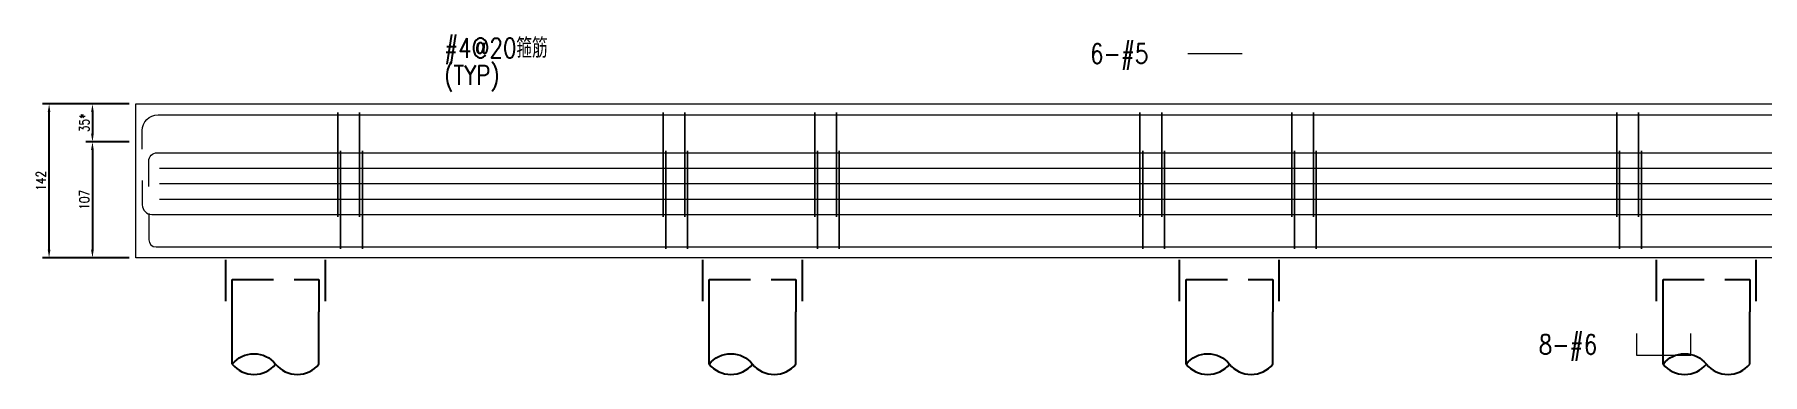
# Model space of a CAD drawing. Extents: x -4754 to 4976, y -19960 to 3841.
# Drawn here: x -359 to 1235, y -2694 to -2381 of the extents above; entities that cross this region are included whole.
import ezdxf
from ezdxf.enums import TextEntityAlignment as Align

# ---------------------------------------------------------------- set-up
doc = ezdxf.new("R2010")
doc.units = 0
doc.header["$LTSCALE"] = 3
doc.linetypes.add('DASHED', pattern=[19.05, 12.7, -6.35])
doc.layers.get('0').update_dxf_attribs({"linetype": 'CONTINUOUS'})
doc.layers.add('HB_0', color=7, linetype='CONTINUOUS', transparency=0.5)
for name, color, linetype in [('HB_DIM', 1, 'CONTINUOUS'), ('HB_TXT_CTEXT', 2, 'CONTINUOUS'), ('鋼筋', 3, 'CONTINUOUS')]:
    doc.layers.add(name, color=color, linetype=linetype)
doc.styles.get("Standard").update_dxf_attribs({"font": 'ROMANS.shx', "width": 0.8, "bigfont": 'chineset.shx'})
doc.dimstyles.new('30', dxfattribs={"dimscale": 3, "dimtxt": 3, "dimasz": 2.5, "dimexe": 2, "dimexo": 2, "dimgap": 1, "dimtad": 1, "dimdsep": 46, "dimtxsty": 'Standard', "dimcen": 0, "dimclrd": 256, "dimclre": 256, "dimclrt": 2, "dimadec": 0, "dimazin": 0, "dimtfac": 1, "dimtix": 1, "dimtmove": 2, "dimatfit": 3, "dimfxl": 1, "dimtolj": 1, "dimtzin": 0, "dimarcsym": 0})

# ---------------------------------------------------------------- blocks, each defined once
blk = doc.blocks.new('pile_vertical')
at = {"color": 252, "linetype": 'DASHED'}
for p, q in [((-46, -40), (-46, 0)), ((46, -40), (46, 0))]:
    blk.add_line(p, q, dxfattribs=at)
at = {"linetype": 'Continuous'}
for p, q in [((-40, -98.1), (-40, -50)), ((40, -98.1), (40, -50))]:
    blk.add_line(p, q, dxfattribs=at)
at = {"color": 252, "linetype": 'DASHED'}
blk.add_lwpolyline([(-40, -50), (-40, -20), (40, -20), (40, -50)], dxfattribs=at)
at = {"linetype": 'Continuous'}
for points in [[(-40, -98.1, -0.48), (0, -98.1, 0.48), (40, -98.1, 0.48)], [(-40, -98.1, 0.48), (0, -98.1, 0.48)]]:
    blk.add_lwpolyline(points, format="xyb", dxfattribs=at)
blk = doc.blocks.new('*D113')
at = {"layer": 'HB_DIM', "linetype": 'Continuous', "lineweight": -2}
for p, q in [((-271.4, -2444.8), (-311.4, -2444.8)), ((-305.4, -2452.3), (-305.4, -2472.3)), ((-271.4, -2479.8), (-311.4, -2479.8))]:
    blk.add_line(p, q, dxfattribs=at)
at = {"layer": 'HB_DIM'}
for points in [[(-304.2, -2452.3), (-306.7, -2452.3), (-305.4, -2444.8)], [(-306.7, -2472.3), (-304.2, -2472.3), (-305.4, -2479.8)]]:
    blk.add_solid(points, dxfattribs=at)
at = {"layer": 'HB_DIM', "color": 2, "linetype": 'Continuous', "insert": (-312.9, -2462.3), "char_height": 9, "attachment_point": 5, "rotation": 90}
blk.add_mtext('\\A1;35*', dxfattribs=at)
blk = doc.blocks.new('*D114')
at = {"layer": 'HB_DIM', "linetype": 'Continuous', "lineweight": -2}
for p, q in [((-271.4, -2479.8), (-311.4, -2479.8)), ((-305.4, -2487.3), (-305.4, -2579.3)), ((-271.4, -2586.8), (-311.4, -2586.8))]:
    blk.add_line(p, q, dxfattribs=at)
at = {"layer": 'HB_DIM'}
for points in [[(-304.2, -2487.3), (-306.7, -2487.3), (-305.4, -2479.8)], [(-306.7, -2579.3), (-304.2, -2579.3), (-305.4, -2586.8)]]:
    blk.add_solid(points, dxfattribs=at)
at = {"layer": 'HB_DIM', "color": 2, "linetype": 'Continuous', "insert": (-312.9, -2533.3), "char_height": 9, "attachment_point": 5, "rotation": 90}
blk.add_mtext('\\A1;107', dxfattribs=at)
blk = doc.blocks.new('*D146')
at = {"layer": 'HB_DIM', "linetype": 'Continuous', "lineweight": -2}
for p, q in [((-281.4, -2444.8), (-351.4, -2444.8)), ((-345.4, -2579.3), (-345.4, -2452.3)), ((-281.4, -2586.8), (-351.4, -2586.8))]:
    blk.add_line(p, q, dxfattribs=at)
at = {"layer": 'HB_DIM'}
for points in [[(-344.2, -2452.3), (-346.7, -2452.3), (-345.4, -2444.8)], [(-346.7, -2579.3), (-344.2, -2579.3), (-345.4, -2586.8)]]:
    blk.add_solid(points, dxfattribs=at)
at = {"layer": 'HB_DIM', "color": 2, "linetype": 'Continuous', "insert": (-352.9, -2515.8), "char_height": 9, "attachment_point": 5, "rotation": 90}
blk.add_mtext('\\A1;142', dxfattribs=at)

msp = doc.modelspace()

# ---------------------------------------------------------------- linework, layer by layer
at = {"layer": 'HB_0', "lineweight": 5}
msp.add_lwpolyline([(-265.427, -2586.802), (-265.427, -2444.802), (3931.573, -2444.802), (3931.573, -2586.802), (-265.427, -2586.802)], dxfattribs=at)
at = {"layer": 'HB_DIM', "color": 1, "linetype": 'Continuous'}
for points in [[(-58.967, -2453.148, 0, 1.25, 0), (-48.967, -2443.148, 0, 0, 0), (1.033, -2393.148, 0, 0, 0), (19.033, -2393.148, 0, 0, 0)], [(-56.427, -2488.648, 0, 1.25, 0), (-48.734, -2475.863, 0, 0, 0), (1.033, -2393.148, 0, 0, 0), (19.033, -2393.148, 0, 0, 0)], [(587.173, -2518.302, 0, 1.25, 0), (587.173, -2503.302, 0, 0, 0), (587.173, -2398.302, 0, 0, 0), (605.173, -2398.302, 0, 0, 0)], [(587.173, -2532.552, 0, 1.25, 0), (587.173, -2517.552, 0, 0, 0), (587.173, -2398.302, 0, 0, 0), (605.173, -2398.302, 0, 0, 0)], [(587.173, -2504.052, 0, 1.25, 0), (587.173, -2489.052, 0, 0, 0), (587.173, -2398.302, 0, 0, 0), (605.173, -2398.302, 0, 0, 0)], [(1001.147, -2576.802, 0, 1.25, 0), (1001.147, -2591.802, 0, 0, 0), (1001.147, -2666.802, 0, 0, 0), (1019.147, -2666.802, 0, 0, 0)]]:
    msp.add_lwpolyline(points, format="xyseb", dxfattribs=at)
at = {"layer": 'HB_TXT_CTEXT', "lineweight": 5}
msp.add_line((705.173, -2398.302, 50), (755.173, -2398.302, 50), dxfattribs=at)
msp.add_polyline3d([(1119.147, -2656.802, -50), (1119.147, -2676.802, -50), (1169.147, -2676.802, -50), (1169.147, -2656.802, -50)], dxfattribs=at)
at = {"layer": '鋼筋', "lineweight": 5}
for p, q in [((-244.937, -2454.802, -38), (3911.083, -2454.802, -38)), ((-244.937, -2454.802, -27.143), (3911.083, -2454.802, -27.143)), ((-244.937, -2454.802, -16.286), (3911.083, -2454.802, -16.286)), ((-244.937, -2454.802, -5.429), (3911.083, -2454.802, -5.429)), ((-244.937, -2454.802, 5.429), (3911.083, -2454.802, 5.429)), ((-244.937, -2454.802, 16.286), (3911.083, -2454.802, 16.286)), ((-244.937, -2454.802, 27.143), (3911.083, -2454.802, 27.143)), ((-244.937, -2454.802, 38), (3911.083, -2454.802, 38)), ((-259.427, -2486.412, -38), (-259.427, -2469.292, -38)), ((-259.427, -2486.412, -27.143), (-259.427, -2469.292, -27.143)), ((-259.427, -2486.412, -16.286), (-259.427, -2469.292, -16.286)), ((-259.427, -2486.412, -5.429), (-259.427, -2469.292, -5.429)), ((-259.427, -2486.412, 5.429), (-259.427, -2469.292, 5.429)), ((-259.427, -2486.412, 16.286), (-259.427, -2469.292, 16.286)), ((-259.427, -2486.412, 27.143), (-259.427, -2469.292, 27.143)), ((-259.427, -2486.412, 38), (-259.427, -2469.292, 38)), ((-78.967, -2463.352, 33.895), (-78.967, -2455.732, 33.895)), ((-78.967, -2455.732, 40.245), (-78.967, -2545.872, 40.245)), ((-78.967, -2545.872, -40.245), (-78.967, -2455.732, -40.245)), ((-78.967, -2455.732, -33.895), (-78.967, -2463.352, -33.895)), ((-58.967, -2463.352, 33.895), (-58.967, -2455.732, 33.895)), ((-58.967, -2455.732, 40.245), (-58.967, -2545.872, 40.245)), ((-58.967, -2545.872, -40.245), (-58.967, -2455.732, -40.245)), ((-58.967, -2455.732, -33.895), (-58.967, -2463.352, -33.895)), ((221.033, -2463.352, 33.895), (221.033, -2455.732, 33.895)), ((221.033, -2455.732, 40.245), (221.033, -2545.872, 40.245)), ((221.033, -2545.872, -40.245), (221.033, -2455.732, -40.245)), ((221.033, -2455.732, -33.895), (221.033, -2463.352, -33.895)), ((241.033, -2463.352, 33.895), (241.033, -2455.732, 33.895)), ((241.033, -2455.732, 40.245), (241.033, -2545.872, 40.245)), ((241.033, -2545.872, -40.245), (241.033, -2455.732, -40.245)), ((241.033, -2455.732, -33.895), (241.033, -2463.352, -33.895)), ((361.033, -2463.352, 33.895), (361.033, -2455.732, 33.895)), ((361.033, -2455.732, 40.245), (361.033, -2545.872, 40.245)), ((361.033, -2545.872, -40.245), (361.033, -2455.732, -40.245)), ((361.033, -2455.732, -33.895), (361.033, -2463.352, -33.895)), ((381.033, -2463.352, 33.895), (381.033, -2455.732, 33.895)), ((381.033, -2455.732, 40.245), (381.033, -2545.872, 40.245)), ((381.033, -2545.872, -40.245), (381.033, -2455.732, -40.245)), ((381.033, -2455.732, -33.895), (381.033, -2463.352, -33.895)), ((661.033, -2463.352, 33.895), (661.033, -2455.732, 33.895)), ((661.033, -2455.732, 40.245), (661.033, -2545.872, 40.245)), ((661.033, -2545.872, -40.245), (661.033, -2455.732, -40.245)), ((661.033, -2455.732, -33.895), (661.033, -2463.352, -33.895)), ((681.033, -2463.352, 33.895), (681.033, -2455.732, 33.895)), ((681.033, -2455.732, 40.245), (681.033, -2545.872, 40.245)), ((681.033, -2545.872, -40.245), (681.033, -2455.732, -40.245)), ((681.033, -2455.732, -33.895), (681.033, -2463.352, -33.895)), ((801.033, -2463.352, 33.895), (801.033, -2455.732, 33.895)), ((801.033, -2455.732, 40.245), (801.033, -2545.872, 40.245)), ((801.033, -2545.872, -40.245), (801.033, -2455.732, -40.245)), ((801.033, -2455.732, -33.895), (801.033, -2463.352, -33.895)), ((821.033, -2463.352, 33.895), (821.033, -2455.732, 33.895)), ((821.033, -2455.732, 40.245), (821.033, -2545.872, 40.245)), ((821.033, -2545.872, -40.245), (821.033, -2455.732, -40.245)), ((821.033, -2455.732, -33.895), (821.033, -2463.352, -33.895)), ((1101.033, -2463.352, 33.895), (1101.033, -2455.732, 33.895)), ((1101.033, -2455.732, 40.245), (1101.033, -2545.872, 40.245)), ((1101.033, -2545.872, -40.245), (1101.033, -2455.732, -40.245)), ((1101.033, -2455.732, -33.895), (1101.033, -2463.352, -33.895)), ((1121.033, -2463.352, 33.895), (1121.033, -2455.732, 33.895)), ((1121.033, -2455.732, 40.245), (1121.033, -2545.872, 40.245)), ((1121.033, -2545.872, -40.245), (1121.033, -2455.732, -40.245)), ((1121.033, -2455.732, -33.895), (1121.033, -2463.352, -33.895)), ((-253.427, -2520.912, -50), (-253.427, -2497.572, -50)), ((-253.427, -2520.912, -35.714), (-253.427, -2497.572, -35.714)), ((-253.427, -2520.912, -21.429), (-253.427, -2497.572, -21.429)), ((-253.427, -2520.912, -7.143), (-253.427, -2497.572, -7.143)), ((-253.427, -2520.912, 7.143), (-253.427, -2497.572, 7.143)), ((-253.427, -2520.912, 21.429), (-253.427, -2497.572, 21.429)), ((-253.427, -2520.912, 35.714), (-253.427, -2497.572, 35.714)), ((-253.427, -2520.912, 50), (-253.427, -2497.572, 50)), ((-245.657, -2489.802, -50), (3911.803, -2489.802, -50)), ((-245.657, -2489.802, -35.714), (3911.803, -2489.802, -35.714)), ((-245.657, -2489.802, -21.429), (3911.803, -2489.802, -21.429)), ((-245.657, -2489.802, -7.143), (3911.803, -2489.802, -7.143)), ((-245.657, -2489.802, 7.143), (3911.803, -2489.802, 7.143)), ((-245.657, -2489.802, 21.429), (3911.803, -2489.802, 21.429)), ((-245.657, -2489.802, 35.714), (3911.803, -2489.802, 35.714)), ((-245.657, -2489.802, 50), (3911.803, -2489.802, 50)), ((-76.427, -2498.852, 45.395), (-76.427, -2491.232, 45.395)), ((-76.427, -2491.232, 51.745), (-76.427, -2575.372, 51.745)), ((-76.427, -2575.372, -51.745), (-76.427, -2491.232, -51.745)), ((-76.427, -2491.232, -45.395), (-76.427, -2498.852, -45.395)), ((-56.427, -2498.852, 45.395), (-56.427, -2491.232, 45.395)), ((-56.427, -2491.232, 51.745), (-56.427, -2575.372, 51.745)), ((-56.427, -2575.372, -51.745), (-56.427, -2491.232, -51.745)), ((-56.427, -2491.232, -45.395), (-56.427, -2498.852, -45.395)), ((223.573, -2498.852, 45.395), (223.573, -2491.232, 45.395)), ((223.573, -2491.232, 51.745), (223.573, -2575.372, 51.745)), ((223.573, -2575.372, -51.745), (223.573, -2491.232, -51.745)), ((223.573, -2491.232, -45.395), (223.573, -2498.852, -45.395)), ((243.573, -2498.852, 45.395), (243.573, -2491.232, 45.395)), ((243.573, -2491.232, 51.745), (243.573, -2575.372, 51.745)), ((243.573, -2575.372, -51.745), (243.573, -2491.232, -51.745)), ((243.573, -2491.232, -45.395), (243.573, -2498.852, -45.395)), ((363.573, -2498.852, 45.395), (363.573, -2491.232, 45.395)), ((363.573, -2491.232, 51.745), (363.573, -2575.372, 51.745)), ((363.573, -2575.372, -51.745), (363.573, -2491.232, -51.745)), ((363.573, -2491.232, -45.395), (363.573, -2498.852, -45.395)), ((383.573, -2498.852, 45.395), (383.573, -2491.232, 45.395)), ((383.573, -2491.232, 51.745), (383.573, -2575.372, 51.745)), ((383.573, -2575.372, -51.745), (383.573, -2491.232, -51.745)), ((383.573, -2491.232, -45.395), (383.573, -2498.852, -45.395)), ((663.573, -2498.852, 45.395), (663.573, -2491.232, 45.395)), ((663.573, -2491.232, 51.745), (663.573, -2575.372, 51.745)), ((663.573, -2575.372, -51.745), (663.573, -2491.232, -51.745)), ((663.573, -2491.232, -45.395), (663.573, -2498.852, -45.395)), ((683.573, -2498.852, 45.395), (683.573, -2491.232, 45.395)), ((683.573, -2491.232, 51.745), (683.573, -2575.372, 51.745)), ((683.573, -2575.372, -51.745), (683.573, -2491.232, -51.745)), ((683.573, -2491.232, -45.395), (683.573, -2498.852, -45.395)), ((803.573, -2498.852, 45.395), (803.573, -2491.232, 45.395)), ((803.573, -2491.232, 51.745), (803.573, -2575.372, 51.745)), ((803.573, -2575.372, -51.745), (803.573, -2491.232, -51.745)), ((803.573, -2491.232, -45.395), (803.573, -2498.852, -45.395)), ((823.573, -2498.852, 45.395), (823.573, -2491.232, 45.395)), ((823.573, -2491.232, 51.745), (823.573, -2575.372, 51.745)), ((823.573, -2575.372, -51.745), (823.573, -2491.232, -51.745)), ((823.573, -2491.232, -45.395), (823.573, -2498.852, -45.395)), ((1103.573, -2498.852, 45.395), (1103.573, -2491.232, 45.395)), ((1103.573, -2491.232, 51.745), (1103.573, -2575.372, 51.745)), ((1103.573, -2575.372, -51.745), (1103.573, -2491.232, -51.745)), ((1103.573, -2491.232, -45.395), (1103.573, -2498.852, -45.395)), ((1123.573, -2498.852, 45.395), (1123.573, -2491.232, 45.395)), ((1123.573, -2491.232, 51.745), (1123.573, -2575.372, 51.745)), ((1123.573, -2575.372, -51.745), (1123.573, -2491.232, -51.745)), ((1123.573, -2491.232, -45.395), (1123.573, -2498.852, -45.395)), ((-259.427, -2515.532, -50), (-259.427, -2537.912, -50)), ((-259.427, -2515.532, -35.714), (-259.427, -2537.912, -35.714)), ((-259.427, -2515.532, -21.429), (-259.427, -2537.912, -21.429)), ((-259.427, -2515.532, -7.143), (-259.427, -2537.912, -7.143)), ((-259.427, -2515.532, 7.143), (-259.427, -2537.912, 7.143)), ((-259.427, -2515.532, 21.429), (-259.427, -2537.912, 21.429)), ((-259.427, -2515.532, 35.714), (-259.427, -2537.912, 35.714)), ((-259.427, -2515.532, 50), (-259.427, -2537.912, 50)), ((-243.427, -2504.052, -50), (3909.573, -2504.052, -50)), ((-243.427, -2504.052, 50), (3909.573, -2504.052, 50)), ((-243.427, -2518.302, -50), (3909.573, -2518.302, -50)), ((-243.427, -2518.302, 50), (3909.573, -2518.302, 50)), ((-243.427, -2532.552, -50), (3909.573, -2532.552, -50)), ((-243.427, -2532.552, 50), (3909.573, -2532.552, 50)), ((-253.427, -2545.847, -50), (-253.427, -2570.117, -50)), ((-253.427, -2545.847, -35.714), (-253.427, -2570.117, -35.714)), ((-253.427, -2545.847, -21.429), (-253.427, -2570.117, -21.429)), ((-253.427, -2545.847, -7.143), (-253.427, -2570.117, -7.143)), ((-253.427, -2545.847, 7.143), (-253.427, -2570.117, 7.143)), ((-253.427, -2545.847, 21.429), (-253.427, -2570.117, 21.429)), ((-253.427, -2545.847, 35.714), (-253.427, -2570.117, 35.714)), ((-253.427, -2545.847, 50), (-253.427, -2570.117, 50)), ((-250.537, -2546.802, -50), (3916.683, -2546.802, -50)), ((-250.537, -2546.802, -35.714), (3916.683, -2546.802, -35.714)), ((-250.537, -2546.802, -21.429), (3916.683, -2546.802, -21.429)), ((-250.537, -2546.802, -7.143), (3916.683, -2546.802, -7.143)), ((-250.537, -2546.802, 7.143), (3916.683, -2546.802, 7.143)), ((-250.537, -2546.802, 21.429), (3916.683, -2546.802, 21.429)), ((-250.537, -2546.802, 35.714), (3916.683, -2546.802, 35.714)), ((-250.537, -2546.802, 50), (3916.683, -2546.802, 50)), ((-78.967, -2549.047, 37.07), (-78.967, -2549.047, -37.07)), ((-58.967, -2549.047, 37.07), (-58.967, -2549.047, -37.07)), ((221.033, -2549.047, 37.07), (221.033, -2549.047, -37.07)), ((241.033, -2549.047, 37.07), (241.033, -2549.047, -37.07)), ((361.033, -2549.047, 37.07), (361.033, -2549.047, -37.07)), ((381.033, -2549.047, 37.07), (381.033, -2549.047, -37.07)), ((661.033, -2549.047, 37.07), (661.033, -2549.047, -37.07)), ((681.033, -2549.047, 37.07), (681.033, -2549.047, -37.07)), ((801.033, -2549.047, 37.07), (801.033, -2549.047, -37.07)), ((821.033, -2549.047, 37.07), (821.033, -2549.047, -37.07)), ((1101.033, -2549.047, 37.07), (1101.033, -2549.047, -37.07)), ((1121.033, -2549.047, 37.07), (1121.033, -2549.047, -37.07)), ((-246.742, -2576.802, -50), (3912.888, -2576.802, -50)), ((-246.742, -2576.802, -35.714), (3912.888, -2576.802, -35.714)), ((-246.742, -2576.802, -21.429), (3912.888, -2576.802, -21.429)), ((-246.742, -2576.802, -7.143), (3912.888, -2576.802, -7.143)), ((-246.742, -2576.802, 7.143), (3912.888, -2576.802, 7.143)), ((-246.742, -2576.802, 21.429), (3912.888, -2576.802, 21.429)), ((-246.742, -2576.802, 35.714), (3912.888, -2576.802, 35.714)), ((-246.742, -2576.802, 50), (3912.888, -2576.802, 50)), ((-76.427, -2578.547, 48.57), (-76.427, -2578.547, -48.57)), ((-56.427, -2578.547, 48.57), (-56.427, -2578.547, -48.57)), ((223.573, -2578.547, 48.57), (223.573, -2578.547, -48.57)), ((243.573, -2578.547, 48.57), (243.573, -2578.547, -48.57)), ((363.573, -2578.547, 48.57), (363.573, -2578.547, -48.57)), ((383.573, -2578.547, 48.57), (383.573, -2578.547, -48.57)), ((663.573, -2578.547, 48.57), (663.573, -2578.547, -48.57)), ((683.573, -2578.547, 48.57), (683.573, -2578.547, -48.57)), ((803.573, -2578.547, 48.57), (803.573, -2578.547, -48.57)), ((823.573, -2578.547, 48.57), (823.573, -2578.547, -48.57)), ((1103.573, -2578.547, 48.57), (1103.573, -2578.547, -48.57)), ((1123.573, -2578.547, 48.57), (1123.573, -2578.547, -48.57))]:
    msp.add_line(p, q, dxfattribs=at)
at = {"layer": '鋼筋', "lineweight": 5, "extrusion": (0, 0, -1)}
for centre, radius in [((244.937, -2469.292, 38), 14.49), ((244.937, -2469.292, 27.143), 14.49), ((244.937, -2469.292, 16.286), 14.49), ((244.937, -2469.292, 5.429), 14.49), ((244.937, -2469.292, -5.429), 14.49), ((244.937, -2469.292, -16.286), 14.49), ((244.937, -2469.292, -27.143), 14.49), ((244.937, -2469.292, -38), 14.49), ((245.657, -2497.572, 50), 7.77), ((245.657, -2497.572, 35.714), 7.77), ((245.657, -2497.572, 21.429), 7.77), ((245.657, -2497.572, 7.143), 7.77), ((245.657, -2497.572, -7.143), 7.77), ((245.657, -2497.572, -21.429), 7.77), ((245.657, -2497.572, -35.714), 7.77), ((245.657, -2497.572, -50), 7.77)]:
    msp.add_arc(centre, radius, 0, 90, dxfattribs=at)
at = {"layer": '鋼筋', "lineweight": 5, "extrusion": (1, -2.44929e-16, 0)}
for centre, start, end in [((-2455.732, 37.07, -78.967), 270, 90), ((-2455.732, -37.07, -78.967), 270, 90), ((-2455.732, 37.07, -58.967), 270, 90), ((-2455.732, -37.07, -58.967), 270, 90), ((-2455.732, 37.07, 221.033), 270, 90), ((-2455.732, -37.07, 221.033), 270, 90), ((-2455.732, 37.07, 241.033), 270, 90), ((-2455.732, -37.07, 241.033), 270, 90), ((-2455.732, 37.07, 361.033), 270, 90), ((-2455.732, -37.07, 361.033), 270, 90), ((-2455.732, 37.07, 381.033), 270, 90), ((-2455.732, -37.07, 381.033), 270, 90), ((-2455.732, 37.07, 661.033), 270, 90), ((-2455.732, -37.07, 661.033), 270, 90), ((-2455.732, 37.07, 681.033), 270, 90), ((-2455.732, -37.07, 681.033), 270, 90), ((-2455.732, 37.07, 801.033), 270, 90), ((-2455.732, -37.07, 801.033), 270, 90), ((-2455.732, 37.07, 821.033), 270, 90), ((-2455.732, -37.07, 821.033), 270, 90), ((-2455.732, 37.07, 1101.033), 270, 90), ((-2455.732, -37.07, 1101.033), 270, 90), ((-2455.732, 37.07, 1121.033), 270, 90), ((-2455.732, -37.07, 1121.033), 270, 90), ((-2491.232, 48.57, -76.427), 270, 90), ((-2491.232, -48.57, -76.427), 270, 90), ((-2491.232, 48.57, -56.427), 270, 90), ((-2491.232, -48.57, -56.427), 270, 90), ((-2491.232, 48.57, 223.573), 270, 90), ((-2491.232, -48.57, 223.573), 270, 90), ((-2491.232, 48.57, 243.573), 270, 90), ((-2491.232, -48.57, 243.573), 270, 90), ((-2491.232, 48.57, 363.573), 270, 90), ((-2491.232, -48.57, 363.573), 270, 90), ((-2491.232, 48.57, 383.573), 270, 90), ((-2491.232, -48.57, 383.573), 270, 90), ((-2491.232, 48.57, 663.573), 270, 90), ((-2491.232, -48.57, 663.573), 270, 90), ((-2491.232, 48.57, 683.573), 270, 90), ((-2491.232, -48.57, 683.573), 270, 90), ((-2491.232, 48.57, 803.573), 270, 90), ((-2491.232, -48.57, 803.573), 270, 90), ((-2491.232, 48.57, 823.573), 270, 90), ((-2491.232, -48.57, 823.573), 270, 90), ((-2491.232, 48.57, 1103.573), 270, 90), ((-2491.232, -48.57, 1103.573), 270, 90), ((-2491.232, 48.57, 1123.573), 270, 90), ((-2491.232, -48.57, 1123.573), 270, 90), ((-2545.872, 37.07, -78.967), 90, 180), ((-2545.872, -37.07, -78.967), 180, 270), ((-2545.872, 37.07, -58.967), 90, 180), ((-2545.872, -37.07, -58.967), 180, 270), ((-2545.872, 37.07, 221.033), 90, 180), ((-2545.872, -37.07, 221.033), 180, 270), ((-2545.872, 37.07, 241.033), 90, 180), ((-2545.872, -37.07, 241.033), 180, 270), ((-2545.872, 37.07, 361.033), 90, 180), ((-2545.872, -37.07, 361.033), 180, 270), ((-2545.872, 37.07, 381.033), 90, 180), ((-2545.872, -37.07, 381.033), 180, 270), ((-2545.872, 37.07, 661.033), 90, 180), ((-2545.872, -37.07, 661.033), 180, 270), ((-2545.872, 37.07, 681.033), 90, 180), ((-2545.872, -37.07, 681.033), 180, 270), ((-2545.872, 37.07, 801.033), 90, 180), ((-2545.872, -37.07, 801.033), 180, 270), ((-2545.872, 37.07, 821.033), 90, 180), ((-2545.872, -37.07, 821.033), 180, 270), ((-2545.872, 37.07, 1101.033), 90, 180), ((-2545.872, -37.07, 1101.033), 180, 270), ((-2545.872, 37.07, 1121.033), 90, 180), ((-2545.872, -37.07, 1121.033), 180, 270), ((-2575.372, 48.57, -76.427), 90, 180), ((-2575.372, -48.57, -76.427), 180, 270), ((-2575.372, 48.57, -56.427), 90, 180), ((-2575.372, -48.57, -56.427), 180, 270), ((-2575.372, 48.57, 223.573), 90, 180), ((-2575.372, -48.57, 223.573), 180, 270), ((-2575.372, 48.57, 243.573), 90, 180), ((-2575.372, -48.57, 243.573), 180, 270), ((-2575.372, 48.57, 363.573), 90, 180), ((-2575.372, -48.57, 363.573), 180, 270), ((-2575.372, 48.57, 383.573), 90, 180), ((-2575.372, -48.57, 383.573), 180, 270), ((-2575.372, 48.57, 663.573), 90, 180), ((-2575.372, -48.57, 663.573), 180, 270), ((-2575.372, 48.57, 683.573), 90, 180), ((-2575.372, -48.57, 683.573), 180, 270), ((-2575.372, 48.57, 803.573), 90, 180), ((-2575.372, -48.57, 803.573), 180, 270), ((-2575.372, 48.57, 823.573), 90, 180), ((-2575.372, -48.57, 823.573), 180, 270), ((-2575.372, 48.57, 1103.573), 90, 180), ((-2575.372, -48.57, 1103.573), 180, 270), ((-2575.372, 48.57, 1123.573), 90, 180), ((-2575.372, -48.57, 1123.573), 180, 270)]:
    msp.add_arc(centre, 3.175, start, end, dxfattribs=at)
at = {"layer": '鋼筋', "lineweight": 5}
for centre, radius in [((-250.537, -2537.912, -50), 8.89), ((-250.537, -2537.912, -35.714), 8.89), ((-250.537, -2537.912, -21.429), 8.89), ((-250.537, -2537.912, -7.143), 8.89), ((-250.537, -2537.912, 7.143), 8.89), ((-250.537, -2537.912, 21.429), 8.89), ((-250.537, -2537.912, 35.714), 8.89), ((-250.537, -2537.912, 50), 8.89), ((-246.742, -2570.117, -50), 6.685), ((-246.742, -2570.117, -35.714), 6.685), ((-246.742, -2570.117, -21.429), 6.685), ((-246.742, -2570.117, -7.143), 6.685), ((-246.742, -2570.117, 7.143), 6.685), ((-246.742, -2570.117, 21.429), 6.685), ((-246.742, -2570.117, 35.714), 6.685), ((-246.742, -2570.117, 50), 6.685)]:
    msp.add_arc(centre, radius, 180, 270, dxfattribs=at)

# ---------------------------------------------------------------- block references
at = {"layer": 'HB_0', "linetype": 'Continuous'}
for p in [(-136.427, -2586.802), (303.573, -2586.802), (743.573, -2586.802), (1183.573, -2586.802)]:
    msp.add_blockref('pile_vertical', p, dxfattribs=at)

# ---------------------------------------------------------------- texts
at = {"layer": 'HB_TXT_CTEXT', "linetype": 'Continuous', "width": 0.8}
for s, p in [('#4@20箍筋', (19.033, -2393.148, 35.225)), (' 6-#5', (605.173, -2398.302, 50)), ('(TYP)', (19.033, -2418.148, 35.225)), (' 8-#6', (1019.147, -2666.802, -50))]:
    msp.add_text(s, height=18, dxfattribs=at).set_placement(p, align=Align.MIDDLE_LEFT)

# ---------------------------------------------------------------- dimensions: what is measured, and where the dimension line sits
at = {"layer": 'HB_DIM', "linetype": 'Continuous'}
for base, p1, p2, picture, middle in [((-345.427, -2444.802), (-275.427, -2586.802), (-275.427, -2444.802), '*D146', (-352.927, -2515.802)), ((-305.427, -2586.802), (-265.427, -2479.802), (-265.427, -2586.802), '*D114', (-312.927, -2533.302))]:
    dim = msp.add_linear_dim(base=base, p1=p1, p2=p2, angle=90, dimstyle='30', override={"dimtad": 4, "dimdec": 0, "dimpost": '<>'}, dxfattribs=at)
    dim.commit()
    dim.dimension.update_dxf_attribs({"geometry": picture, "text_midpoint": middle})
dim = msp.add_linear_dim(base=(-305.427, -2479.802), p1=(-265.427, -2444.802), p2=(-265.427, -2479.802), angle=90, text='<>*', dimstyle='30', override={"dimtad": 4, "dimdec": 0, "dimpost": '<>'}, dxfattribs=at)
dim.commit()
dim.dimension.update_dxf_attribs({"geometry": '*D113', "text_midpoint": (-312.927, -2462.302)})

doc.saveas('drawing.dxf')
